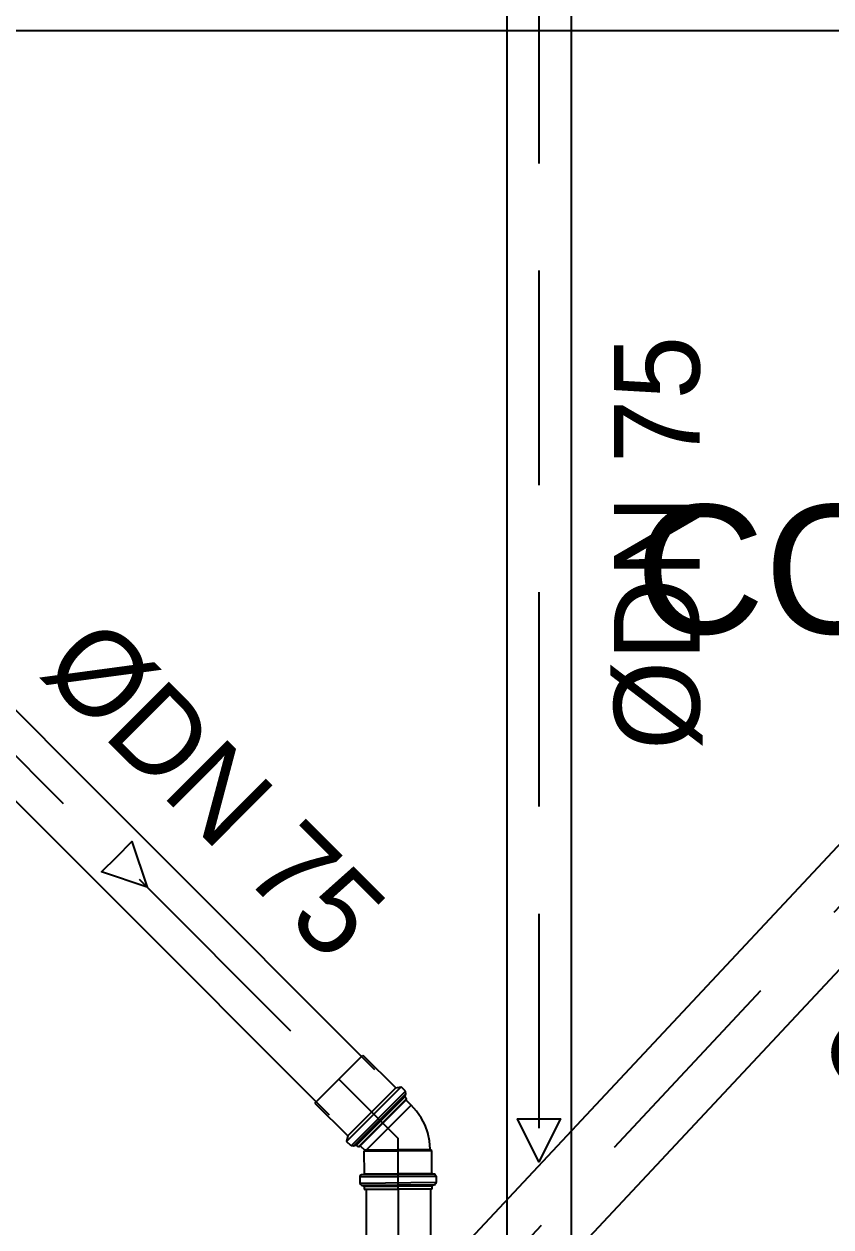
# Model space of a CAD drawing. Header units: millimetres. Extents: x -1292 to 2253, y 326 to 453.
# Drawn here: x 2092.957 to 2093.899, y 359.226 to 360.629 of the extents above; entities that cross this region are included whole.
import ezdxf
from ezdxf.enums import TextEntityAlignment as Align

# ---------------------------------------------------------------- set-up
doc = ezdxf.new("R2010")
doc.units = ezdxf.units.MM
doc.header["$LTSCALE"] = 0.5
doc.linetypes.add('HIDDENX2', pattern=[0.75, 0.5, -0.25])
for name, color, linetype in [('-HIDRO', 8, 'Continuous'), ('Eixo', 4, 'HIDDENX2'), ('Esgoto', 5, 'ByLayer'), ('TEXTO', 7, 'Continuous')]:
    doc.layers.add(name, color=color, linetype=linetype)
doc.styles.add('CARIMBO_DADOS', font='arial.ttf', dxfattribs={"height": 0.1})

msp = doc.modelspace()

# ---------------------------------------------------------------- linework, layer by layer
at = {"layer": '-HIDRO', "ltscale": 0.05}
msp.add_line((2093.9487, 360.6212), (2092.8487, 360.6212), dxfattribs=at)
at = {"layer": 'Eixo'}
for p, q in [((2095.6106, 361.418), (2092.4936, 358.0885)), ((2093.5579, 360.7167), (2093.5579, 357.938)), ((2092.826, 359.8972), (2093.3396, 359.3836)), ((2093.3245, 359.3987), (2093.3501, 359.3731)), ((2093.3446, 359.3786), (2093.3501, 359.3731)), ((2093.3446, 359.3786), (2093.3937, 359.3295)), ((2093.3937, 359.2704), (2093.3937, 359.3295)), ((2093.3937, 359.2704), (2093.3937, 357.9319))]:
    msp.add_line(p, q, dxfattribs=at)
at = {"layer": 'Esgoto', "color": 2}
for p, q in [((2093.2965, 359.3707), (2093.3525, 359.4267)), ((2093.3525, 359.4267), (2093.3907, 359.3885)), ((2093.3335, 359.3262), (2093.397, 359.3897)), ((2093.3347, 359.3325), (2093.3907, 359.3885)), ((2093.3386, 359.3212), (2093.402, 359.3846)), ((2093.3416, 359.3208), (2093.4024, 359.3816)), ((2093.3907, 359.3885), (2093.397, 359.3897)), ((2093.402, 359.3846), (2093.397, 359.3897)), ((2093.4013, 359.3781), (2093.4024, 359.3816)), ((2093.4024, 359.3816), (2093.402, 359.3846)), ((2093.2965, 359.3707), (2093.3347, 359.3325)), ((2093.3451, 359.3219), (2093.4013, 359.3781)), ((2093.3473, 359.3198), (2093.4034, 359.3759)), ((2093.348, 359.3198), (2093.4034, 359.3752)), ((2093.357, 359.3166), (2093.4089, 359.3685)), ((2093.4034, 359.3759), (2093.4013, 359.3781)), ((2093.4089, 359.3685), (2093.4027, 359.3745)), ((2093.4034, 359.3752), (2093.4034, 359.3759)), ((2093.4152, 359.3614), (2093.4089, 359.3685)), ((2093.4206, 359.3535), (2093.4152, 359.3614)), ((2093.425, 359.345), (2093.4206, 359.3535)), ((2093.4282, 359.3361), (2093.425, 359.345)), ((2093.3347, 359.3325), (2093.3335, 359.3262)), ((2093.3386, 359.3212), (2093.3335, 359.3262)), ((2093.4302, 359.3268), (2093.4282, 359.3361)), ((2093.431, 359.3173), (2093.4302, 359.3268)), ((2093.3416, 359.3208), (2093.3386, 359.3212)), ((2093.3451, 359.3219), (2093.3416, 359.3208)), ((2093.3473, 359.3198), (2093.3451, 359.3219)), ((2093.348, 359.3198), (2093.3473, 359.3198)), ((2093.3494, 359.3211), (2093.3548, 359.3158)), ((2093.3555, 359.3165), (2093.3537, 359.3147)), ((2093.3537, 359.3147), (2093.4329, 359.3155)), ((2093.3537, 359.3147), (2093.3539, 359.2884)), ((2093.3555, 359.3165), (2093.431, 359.3173)), ((2093.4329, 359.3155), (2093.431, 359.3173)), ((2093.4331, 359.2892), (2093.4329, 359.3155)), ((2093.3487, 359.2847), (2093.4384, 359.2856)), ((2093.3487, 359.2847), (2093.3488, 359.2776)), ((2093.351, 359.2872), (2093.4361, 359.2881)), ((2093.353, 359.2874), (2093.351, 359.2872)), ((2093.3539, 359.2884), (2093.4331, 359.2892)), ((2093.4361, 359.2881), (2093.434, 359.2883)), ((2093.4385, 359.2785), (2093.4384, 359.2856)), ((2093.3488, 359.2776), (2093.4385, 359.2785)), ((2093.3507, 359.2752), (2093.4367, 359.2761)), ((2093.3507, 359.2752), (2093.3532, 359.2745)), ((2093.3532, 359.2745), (2093.4341, 359.2753)), ((2093.354, 359.2736), (2093.4334, 359.2744)), ((2093.354, 359.2736), (2093.354, 359.2705)), ((2093.354, 359.2705), (2093.4334, 359.2713)), ((2093.3545, 359.27), (2093.4329, 359.2708)), ((2093.4334, 359.2713), (2093.4334, 359.2744)), ((2093.4341, 359.2753), (2093.4367, 359.2761))]:
    msp.add_line(p, q, dxfattribs=at)
for points in [[(2093.351, 359.2872, 0.420634), (2093.3487, 359.2847)], [(2093.353, 359.2874, 0.002148), (2093.3539, 359.2884)], [(2093.4331, 359.2892, 0.002148), (2093.434, 359.2883)], [(2093.4384, 359.2856, 0.002144), (2093.4361, 359.2881)], [(2093.3488, 359.2776, 0.001331), (2093.3507, 359.2752)], [(2093.354, 359.2736, 0.001331), (2093.3532, 359.2745)], [(2093.354, 359.2705, 0.002644), (2093.3545, 359.27)], [(2093.4329, 359.2708, 0.002644), (2093.4334, 359.2713)], [(2093.4341, 359.2753, 0.416317), (2093.4334, 359.2744)], [(2093.4367, 359.2761, 0.001331), (2093.4385, 359.2785)]]:
    msp.add_lwpolyline(points, format="xyb", dxfattribs=at)
at = {"layer": 'Esgoto', "color": 3}
for points in [[(2095.5741, 361.4522, 0), (2092.4571, 358.1226, 0)], [(2095.6471, 361.3839, 0), (2092.5301, 358.0543, 0)], [(2093.5204, 360.7167, 0), (2093.5204, 357.938, 0)], [(2093.5954, 360.7167, 0), (2093.5954, 357.938, 0)], [(2092.8525, 359.9237, 0), (2093.3661, 359.4101, 0)], [(2092.7995, 359.8707, 0), (2093.3131, 359.3571, 0)], [(2093.0651, 359.6581, 0), (2093.0651, 359.6581, 0), (2093.0828, 359.6758, 0), (2093.1005, 359.6227, 0), (2093.0474, 359.6404, 0), (2093.0651, 359.6581, 0)], [(2093.5579, 359.3524, 0), (2093.5579, 359.3524, 0), (2093.5829, 359.3524, 0), (2093.5579, 359.3024, 0), (2093.5329, 359.3524, 0), (2093.5579, 359.3524, 0)], [(2093.3562, 359.2704, 0), (2093.3562, 357.9319, 0)], [(2093.4312, 359.2704, 0), (2093.4312, 357.9319, 0)]]:
    msp.add_polyline3d(points, dxfattribs=at)

# ---------------------------------------------------------------- texts
at = {"layer": '-HIDRO', "insert": (2094.1416, 359.9924), "char_height": 0.15, "attachment_point": 5, "style": 'CARIMBO_DADOS'}
msp.add_mtext('COZINHA', dxfattribs=at)
at = {"layer": 'TEXTO'}
for s, rotation, p in [('ØDN 75', 90, (2093.6954, 360.0242)), ('ØDN 75', 315, (2093.18, 359.7376)), ('ØDN 100', 46.8889, (2094.1047, 359.59))]:
    msp.add_text(s, height=0.1, rotation=rotation, dxfattribs=at).set_placement(p, align=Align.MIDDLE_CENTER)

doc.saveas('drawing.dxf')
